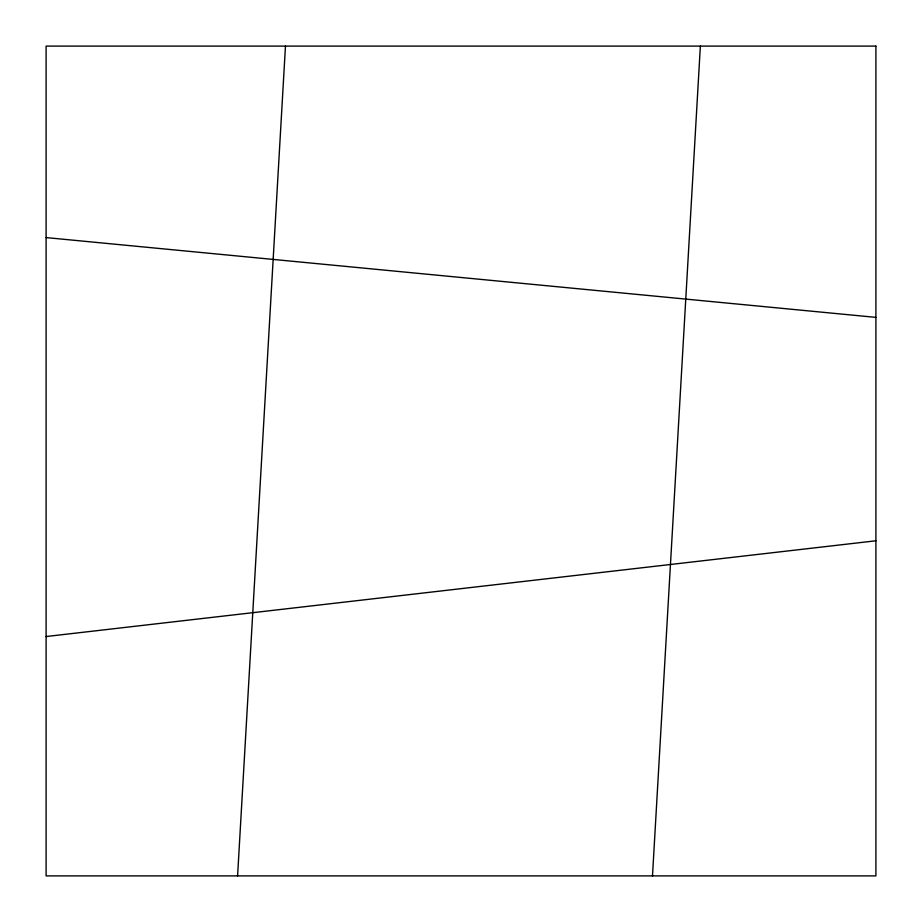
<?xml version="1.0" encoding="UTF-8"?>
<svg xmlns="http://www.w3.org/2000/svg" width="922" height="922" viewBox="0 0 922 922"><rect width="100%" height="100%" fill="white"/><g stroke="black" fill="none" stroke-linecap="round" stroke-linejoin="round"><path stroke-width="1.38" d="M237.588 875.9L285.463 46.1M652.488 875.9L700.363 46.1M46.1 636.537L875.9 540.788M46.1 237.588L875.9 317.375M875.9 46.1L46.1 46.1L46.1 875.9L875.9 875.9L875.9 46.1"/></g></svg>
